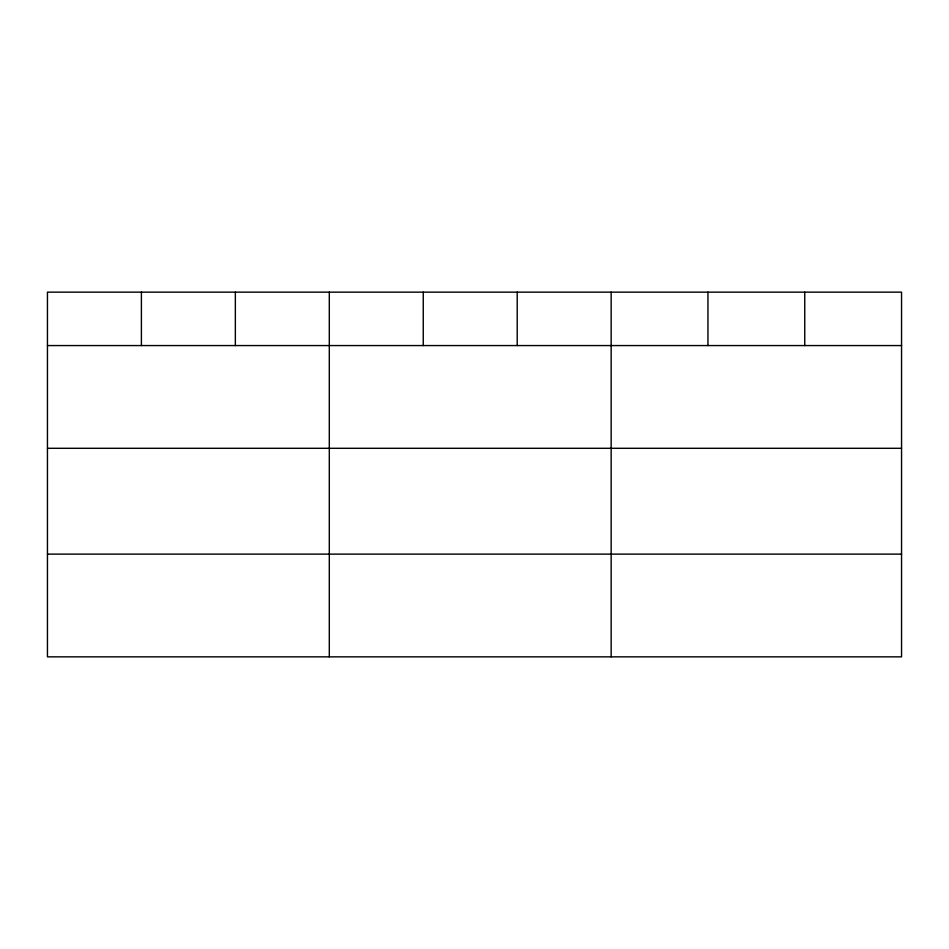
<?xml version="1.0" encoding="UTF-8"?>
<svg xmlns="http://www.w3.org/2000/svg" width="949" height="949" viewBox="0 0 949 949"><rect width="100%" height="100%" fill="white"/><g stroke="black" fill="none" stroke-linecap="round" stroke-linejoin="round"><path stroke-width="1.42" d="M901.55 448.296L901.55 292.15L47.45 292.15L47.45 656.85L901.55 656.85L901.55 448.296L47.45 448.296M47.45 345.566L901.55 345.566M47.45 554.121L901.55 554.121M804.752 292.15L804.752 345.566M707.954 292.15L707.954 345.566M611.156 292.15L611.156 656.85M517.205 292.15L517.205 345.566M423.254 292.15L423.254 345.566M329.303 292.15L329.303 656.85M235.352 292.15L235.352 345.566M141.401 292.15L141.401 345.566"/></g></svg>
